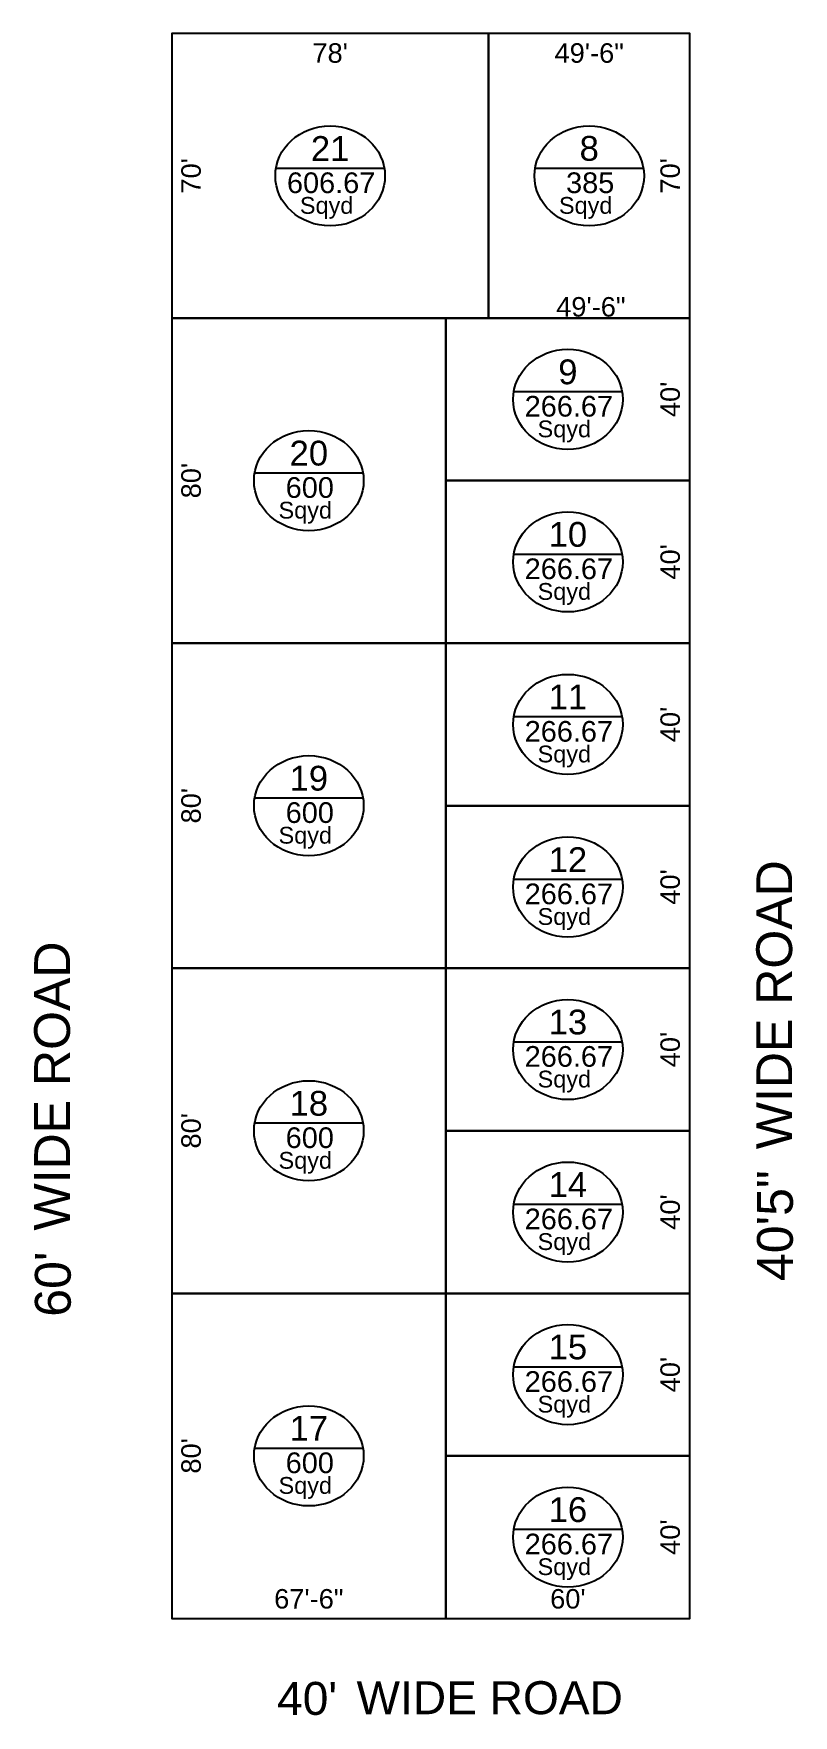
# Model space of a CAD drawing. Header units: inches. Extents: x 58735 to 82582, y -17057 to 2765.
# Drawn here: x 70750 to 72994, y -11022 to -6056 of the extents above; entities that cross this region are included whole.
import ezdxf
from ezdxf.enums import TextEntityAlignment as Align

# ---------------------------------------------------------------- set-up
doc = ezdxf.new("R2010")
doc.units = ezdxf.units.IN
doc.header["$LTSCALE"] = 15
doc.header["$PDMODE"] = 35
doc.linetypes.add('DASHDOT', pattern=[1, 0.5, -0.25, 0, -0.25])
for name, color, linetype in [('A-Area-Iden', 7, 'Continuous'), ('DIM-PLOT', 7, 'DASHDOT'), ('PLOT AREA', 7, 'Continuous'), ('PlotNO.S', 181, 'Continuous'), ('Plots', 144, 'Continuous'), ('plots no outer line', 7, 'Continuous')]:
    doc.layers.add(name, color=color, linetype=linetype)
doc.layers.add('Plotouterline', color=50, linetype='Continuous', plot=False)
doc.styles.add('Arial', font='arial.ttf')
doc.dimstyles.new('dim plot 1', dxfattribs={"dimscale": 6, "dimtxt": 9.59375, "dimasz": 10, "dimexe": 9.59375, "dimexo": 9, "dimgap": 0, "dimtad": 0, "dimdec": 1, "dimzin": 12, "dimdsep": 46, "dimlunit": 4, "dimtxsty": 'Arial', "dimblk": 'ARCHTICK', "dimcen": 0.09375, "dimdle": 1.230316, "dimse1": 1, "dimse2": 1, "dimsd1": 1, "dimsd2": 1, "dimclrd": 181, "dimclre": 40, "dimazin": 0, "dimtfac": 1, "dimtdec": 1, "dimtix": 1, "dimtmove": 2, "dimatfit": 2, "dimfxl": 1, "dimtolj": 1, "dimtzin": 0, "dimarcsym": 0})

# ---------------------------------------------------------------- blocks, each defined once
blk = doc.blocks.new('*D204')
at = {"layer": 'DefPoints', "color": 0, "transparency": 16777216}
for p in [(72688.1, -7855.5), (72630.5, -8335.5), (72688.1, -8335.5)]:
    blk.add_point(p, dxfattribs=at)
at = {"layer": 'DIM-PLOT', "color": 0, "transparency": 16777216, "insert": (72630.5, -8095.5), "char_height": 57.56, "attachment_point": 5, "rotation": 90, "style": 'Arial'}
blk.add_mtext("\\A1;40'", dxfattribs=at)
blk = doc.blocks.new('_ArchTick')
at = {"color": 0, "linetype": 'ByBlock', "const_width": 0.15}
blk.add_lwpolyline([(-0.5, -0.5), (0.5, 0.5)], dxfattribs=at)
blk = doc.blocks.new('*D205')
at = {"layer": 'DefPoints', "color": 0, "transparency": 16777216}
for p in [(72688.1, -8335.5), (72630.5, -8815.5), (72688.1, -8815.5)]:
    blk.add_point(p, dxfattribs=at)
at = {"layer": 'DIM-PLOT', "color": 0, "transparency": 16777216, "insert": (72630.5, -8575.5), "char_height": 57.56, "attachment_point": 5, "rotation": 90, "style": 'Arial'}
blk.add_mtext("\\A1;40'", dxfattribs=at)
blk = doc.blocks.new('*D206')
at = {"layer": 'DefPoints', "color": 0, "transparency": 16777216}
for p in [(72688.1, -8815.5), (72630.5, -9295.5), (72688.1, -9295.5)]:
    blk.add_point(p, dxfattribs=at)
at = {"layer": 'DIM-PLOT', "color": 0, "transparency": 16777216, "insert": (72630.5, -9055.5), "char_height": 57.56, "attachment_point": 5, "rotation": 90, "style": 'Arial'}
blk.add_mtext("\\A1;40'", dxfattribs=at)
blk = doc.blocks.new('*D207')
at = {"layer": 'DefPoints', "color": 0, "transparency": 16777216}
for p in [(72688.1, -9295.5), (72630.5, -9775.5), (72688.1, -9775.5)]:
    blk.add_point(p, dxfattribs=at)
at = {"layer": 'DIM-PLOT', "color": 0, "transparency": 16777216, "insert": (72630.5, -9535.5), "char_height": 57.56, "attachment_point": 5, "rotation": 90, "style": 'Arial'}
blk.add_mtext("\\A1;40'", dxfattribs=at)
blk = doc.blocks.new('*D208')
at = {"layer": 'DefPoints', "color": 0, "transparency": 16777216}
for p in [(72688.1, -9775.5), (72630.5, -10255.5), (72688.1, -10255.5)]:
    blk.add_point(p, dxfattribs=at)
at = {"layer": 'DIM-PLOT', "color": 0, "transparency": 16777216, "insert": (72630.5, -10015.5), "char_height": 57.56, "attachment_point": 5, "rotation": 90, "style": 'Arial'}
blk.add_mtext("\\A1;40'", dxfattribs=at)
blk = doc.blocks.new('*D209')
at = {"layer": 'DefPoints', "color": 0, "transparency": 16777216}
for p in [(72688.1, -10255.5), (72630.5, -10735.5), (72688.1, -10735.5)]:
    blk.add_point(p, dxfattribs=at)
at = {"layer": 'DIM-PLOT', "color": 0, "transparency": 16777216, "insert": (72630.5, -10495.5), "char_height": 57.56, "attachment_point": 5, "rotation": 90, "style": 'Arial'}
blk.add_mtext("\\A1;40'", dxfattribs=at)
blk = doc.blocks.new('*D210')
at = {"layer": 'DefPoints', "color": 0, "transparency": 16777216}
for p in [(71968.1, -10678), (71968.1, -10735.5), (72688.1, -10735.5)]:
    blk.add_point(p, dxfattribs=at)
at = {"layer": 'DIM-PLOT', "color": 0, "transparency": 16777216, "insert": (72328.1, -10678), "char_height": 57.56, "attachment_point": 5, "style": 'Arial'}
blk.add_mtext("\\A1;60'", dxfattribs=at)
blk = doc.blocks.new('*D211')
at = {"layer": 'DefPoints', "color": 0, "transparency": 16777216}
for p in [(71158.1, -10678), (71158.1, -10735.5), (71968.1, -10735.5)]:
    blk.add_point(p, dxfattribs=at)
at = {"layer": 'DIM-PLOT', "color": 0, "transparency": 16777216, "insert": (71563.1, -10678), "char_height": 57.56, "attachment_point": 5, "style": 'Arial'}
blk.add_mtext('\\A1;67\'-6"', dxfattribs=at)
blk = doc.blocks.new('*D212')
at = {"layer": 'DefPoints', "color": 0, "transparency": 16777216}
for p in [(71158.1, -9775.5), (71215.7, -9775.5), (71158.1, -10735.5)]:
    blk.add_point(p, dxfattribs=at)
at = {"layer": 'DIM-PLOT', "color": 0, "transparency": 16777216, "insert": (71215.7, -10255.5), "char_height": 57.56, "attachment_point": 5, "rotation": 90, "style": 'Arial'}
blk.add_mtext("\\A1;80'", dxfattribs=at)
blk = doc.blocks.new('*D213')
at = {"layer": 'DefPoints', "color": 0, "transparency": 16777216}
for p in [(71158.1, -8815.5), (71215.7, -8815.5), (71158.1, -9775.5)]:
    blk.add_point(p, dxfattribs=at)
at = {"layer": 'DIM-PLOT', "color": 0, "transparency": 16777216, "insert": (71215.7, -9295.5), "char_height": 57.56, "attachment_point": 5, "rotation": 90, "style": 'Arial'}
blk.add_mtext("\\A1;80'", dxfattribs=at)
blk = doc.blocks.new('*D214')
at = {"layer": 'DefPoints', "color": 0, "transparency": 16777216}
for p in [(71158.1, -7855.5), (71215.7, -7855.5), (71158.1, -8815.5)]:
    blk.add_point(p, dxfattribs=at)
at = {"layer": 'DIM-PLOT', "color": 0, "transparency": 16777216, "insert": (71215.7, -8335.5), "char_height": 57.56, "attachment_point": 5, "rotation": 90, "style": 'Arial'}
blk.add_mtext("\\A1;80'", dxfattribs=at)
blk = doc.blocks.new('*D215')
at = {"layer": 'DefPoints', "color": 0, "transparency": 16777216}
for p in [(71158.1, -6895.5), (71215.7, -6895.5), (71158.1, -7855.5)]:
    blk.add_point(p, dxfattribs=at)
at = {"layer": 'DIM-PLOT', "color": 0, "transparency": 16777216, "insert": (71215.7, -7375.5), "char_height": 57.56, "attachment_point": 5, "rotation": 90, "style": 'Arial'}
blk.add_mtext("\\A1;80'", dxfattribs=at)
blk = doc.blocks.new('*D216')
at = {"layer": 'DefPoints', "color": 0, "transparency": 16777216}
for p in [(71158.1, -6055.5), (71215.7, -6055.5), (71158.1, -6895.5)]:
    blk.add_point(p, dxfattribs=at)
at = {"layer": 'DIM-PLOT', "color": 0, "transparency": 16777216, "insert": (71215.7, -6475.5), "char_height": 57.56, "attachment_point": 5, "rotation": 90, "style": 'Arial'}
blk.add_mtext("\\A1;70'", dxfattribs=at)
blk = doc.blocks.new('*D217')
at = {"layer": 'DefPoints', "color": 0, "transparency": 16777216}
for p in [(71158.1, -6055.5), (72094.1, -6055.5), (72094.1, -6113.1)]:
    blk.add_point(p, dxfattribs=at)
at = {"layer": 'DIM-PLOT', "color": 0, "transparency": 16777216, "insert": (71626.1, -6113.1), "char_height": 57.56, "attachment_point": 5, "style": 'Arial'}
blk.add_mtext("\\A1;78'", dxfattribs=at)
blk = doc.blocks.new('*D218')
at = {"layer": 'DefPoints', "color": 0, "transparency": 16777216}
for p in [(72094.1, -6055.5), (72688.1, -6055.5), (72688.1, -6113.1)]:
    blk.add_point(p, dxfattribs=at)
at = {"layer": 'DIM-PLOT', "color": 0, "transparency": 16777216, "insert": (72391.1, -6113.1), "char_height": 57.56, "attachment_point": 5, "style": 'Arial'}
blk.add_mtext('\\A1;49\'-6"', dxfattribs=at)
blk = doc.blocks.new('*D219')
at = {"layer": 'DefPoints', "color": 0, "transparency": 16777216}
for p in [(72688.1, -6055.5), (72630.5, -6895.5), (72688.1, -6895.5)]:
    blk.add_point(p, dxfattribs=at)
at = {"layer": 'DIM-PLOT', "color": 0, "transparency": 16777216, "insert": (72630.5, -6475.5), "char_height": 57.56, "attachment_point": 5, "rotation": 90, "style": 'Arial'}
blk.add_mtext("\\A1;70'", dxfattribs=at)
blk = doc.blocks.new('*D220')
at = {"layer": 'DefPoints', "color": 0, "transparency": 16777216}
for p in [(72688.1, -6895.5), (72630.5, -7375.5), (72688.1, -7375.5)]:
    blk.add_point(p, dxfattribs=at)
at = {"layer": 'DIM-PLOT', "color": 0, "transparency": 16777216, "insert": (72630.5, -7135.5), "char_height": 57.56, "attachment_point": 5, "rotation": 90, "style": 'Arial'}
blk.add_mtext("\\A1;40'", dxfattribs=at)
blk = doc.blocks.new('*D221')
at = {"layer": 'DefPoints', "color": 0, "transparency": 16777216}
for p in [(72688.1, -7375.5), (72630.5, -7855.5), (72688.1, -7855.5)]:
    blk.add_point(p, dxfattribs=at)
at = {"layer": 'DIM-PLOT', "color": 0, "transparency": 16777216, "insert": (72630.5, -7615.5), "char_height": 57.56, "attachment_point": 5, "rotation": 90, "style": 'Arial'}
blk.add_mtext("\\A1;40'", dxfattribs=at)
blk = doc.blocks.new('*D361')
at = {"layer": 'DefPoints', "color": 0, "transparency": 16777216}
for p in [(72094.1, -6895.5), (72688.1, -6862.7), (72688.1, -6895.5)]:
    blk.add_point(p, dxfattribs=at)
at = {"layer": 'DIM-PLOT', "color": 0, "transparency": 16777216, "insert": (72396, -6862.7), "char_height": 57.56, "attachment_point": 5, "style": 'Arial'}
blk.add_mtext('\\A1;49\'-6"', dxfattribs=at)
blk = doc.blocks.new('plot area-No')
at = {"layer": 'plots no outer line'}
blk.add_line((-2.22, 0.321), (2.22, 0.321), dxfattribs=at)
blk.add_ellipse((0, 0), major_axis=(-2.248, 0), ratio=0.913387, dxfattribs=at)
at = {"layer": 'PLOT AREA', "style": 'Arial', "flags": 4}
for tag, height, p in [('SPACESTYLES:PLOTAREA', 0.848, (0.04, -0.283, -0.565)), ('COLUMNNOS:SQYD-SQM', 0.689, (-0.279, -1.211, -0.459))]:
    blk.add_attdef(tag, text='', height=height, dxfattribs=at).set_placement(p, align=Align.MIDDLE_CENTER)
at = {"layer": 'PlotNO.S', "color": 0, "style": 'Arial'}
blk.add_attdef('COLUMNNOS:NUMBER', text='', height=1.018, dxfattribs=at).set_placement((0, 1.128), align=Align.MIDDLE)
blk = doc.blocks.new('Road horizontal')
at = {"insert": (-2.283, 0.569), "char_height": 1.0152, "attachment_point": 1, "style": 'Arial'}
blk.add_mtext_dynamic_manual_height_columns('WIDE ROAD', width=9.49614, gutter_width=2829.977, heights=[1.292], dxfattribs=at)
at = {"color": 0, "linetype": 'ByBlock', "lineweight": -2, "style": 'Arial'}
blk.add_attdef('SPACESTYLES:WIDTH', text='', height=1.015, dxfattribs=at).set_placement((-2.878, 0.04), align=Align.MIDDLE_RIGHT)
at = {"layer": 'PlotNO.S', "color": 0, "style": 'Arial'}
blk.add_attdef('COLUMNNOS:NUMBER', text='', height=0.00136, dxfattribs=at).set_placement((-2.878, 0.041), align=Align.MIDDLE_LEFT)
blk = doc.blocks.new('road vertical')
at = {"insert": (-0.48, -3.068), "char_height": 1.1016, "attachment_point": 1, "rotation": 90, "style": 'Arial'}
blk.add_mtext_dynamic_manual_height_columns('WIDE ROAD', width=9.49614, gutter_width=0.0746, heights=[1.292], dxfattribs=at)
at = {"color": 0, "linetype": 'ByBlock', "lineweight": -2, "style": 'Arial'}
blk.add_attdef('SPACESTYLES:LENGTH', text='', height=1.102, rotation=90, dxfattribs=at).set_placement((0.094, -3.714), align=Align.MIDDLE_RIGHT)
at = {"layer": 'PlotNO.S', "color": 0, "style": 'Arial'}
blk.add_attdef('COLUMNNOS:NUMBER', text='', height=0.00147, rotation=90, dxfattribs=at).set_placement((0.093, -3.714), align=Align.MIDDLE_LEFT)

msp = doc.modelspace()

# ---------------------------------------------------------------- linework, layer by layer
at = {"layer": 'Plotouterline'}
msp.add_lwpolyline([(72688.11, -7855.54), (72688.11, -7375.54), (72688.11, -6895.54), (72688.11, -6055.54), (72094.11, -6055.54), (71158.11, -6055.54), (71158.11, -6895.54), (71158.11, -7855.54), (71158.11, -8815.54), (71158.11, -9775.54), (71158.11, -10735.54), (71968.11, -10735.54), (72688.11, -10735.54), (72688.11, -10255.54), (72688.11, -9775.54), (72688.11, -9295.54), (72688.11, -8815.54), (72688.11, -8335.54), (72688.11, -7855.54)], close=True, dxfattribs=at)
at = {"layer": 'Plots', "color": 144, "linetype": 'Continuous', "lineweight": -3}
for p, q in [((72094.11, -6055.54), (71158.11, -6055.54)), ((71158.11, -6055.54), (71158.11, -6895.54)), ((72688.11, -6055.54), (72094.11, -6055.54)), ((72094.11, -6055.54), (72094.11, -6895.54)), ((72094.11, -6895.54), (72094.11, -6055.54)), ((72688.11, -6895.54), (72688.11, -6055.54)), ((71968.11, -6895.54), (71158.11, -6895.54)), ((71158.11, -6895.54), (71158.11, -7855.54)), ((71158.11, -6895.54), (72094.11, -6895.54)), ((71968.11, -7855.54), (71968.11, -6895.54)), ((71968.11, -6895.54), (72688.11, -6895.54)), ((71968.11, -6895.54), (71968.11, -7375.54)), ((72094.11, -6895.54), (72688.11, -6895.54)), ((72688.11, -7375.54), (72688.11, -6895.54)), ((71968.11, -7375.54), (72688.11, -7375.54)), ((72688.11, -7375.54), (71968.11, -7375.54)), ((71968.11, -7375.54), (71968.11, -7855.54)), ((72688.11, -7855.54), (72688.11, -7375.54)), ((71968.11, -7855.54), (71158.11, -7855.54)), ((71158.11, -7855.54), (71158.11, -8815.54)), ((71158.11, -7855.54), (71968.11, -7855.54)), ((71968.11, -8815.54), (71968.11, -7855.54)), ((71968.11, -7855.54), (72688.11, -7855.54)), ((72688.11, -7855.54), (71968.11, -7855.54)), ((71968.11, -7855.54), (71968.11, -8335.54)), ((72688.11, -8335.54), (72688.11, -7855.54)), ((71968.11, -8335.54), (71968.11, -8815.54)), ((72688.11, -8335.54), (71968.11, -8335.54)), ((71968.11, -8335.54), (72688.11, -8335.54)), ((72688.11, -8815.54), (72688.11, -8335.54)), ((71158.11, -8815.54), (71968.11, -8815.54)), ((71968.11, -8815.54), (71158.11, -8815.54)), ((71158.11, -8815.54), (71158.11, -9775.54)), ((71968.11, -9775.54), (71968.11, -8815.54)), ((71968.11, -8815.54), (72688.11, -8815.54)), ((72688.11, -8815.54), (71968.11, -8815.54)), ((71968.11, -8815.54), (71968.11, -9295.54)), ((72688.11, -9295.54), (72688.11, -8815.54)), ((71968.11, -9295.54), (71968.11, -9775.54)), ((72688.11, -9295.54), (71968.11, -9295.54)), ((71968.11, -9295.54), (72688.11, -9295.54)), ((72688.11, -9775.54), (72688.11, -9295.54)), ((71158.11, -9775.54), (71968.11, -9775.54)), ((71968.11, -9775.54), (71158.11, -9775.54)), ((71158.11, -9775.54), (71158.11, -10735.54)), ((71968.11, -10735.54), (71968.11, -9775.54)), ((71968.11, -9775.54), (72688.11, -9775.54)), ((72688.11, -9775.54), (71968.11, -9775.54)), ((71968.11, -9775.54), (71968.11, -10255.54)), ((72688.11, -10255.54), (72688.11, -9775.54)), ((71968.11, -10255.54), (71968.11, -10735.54)), ((72688.11, -10255.54), (71968.11, -10255.54)), ((71968.11, -10255.54), (72688.11, -10255.54)), ((72688.11, -10735.54), (72688.11, -10255.54)), ((71158.11, -10735.54), (71968.11, -10735.54)), ((71968.11, -10735.54), (72688.11, -10735.54))]:
    msp.add_line(p, q, dxfattribs=at)
at = {"layer": 'Plots'}
for points in [[(72094.11, -6055.54), (71158.11, -6055.54), (71158.11, -6895.54), (72094.11, -6895.54)], [(72688.11, -6055.54), (72094.11, -6055.54), (72094.11, -6895.54), (72688.11, -6895.54)], [(71968.11, -6895.54), (71158.11, -6895.54), (71158.11, -7855.54), (71968.11, -7855.54)], [(72688.11, -6895.54), (71968.11, -6895.54), (71968.11, -7375.54), (72688.11, -7375.54)], [(72688.11, -7375.54), (71968.11, -7375.54), (71968.11, -7855.54), (72688.11, -7855.54)], [(71968.11, -7855.54), (71158.11, -7855.54), (71158.11, -8815.54), (71968.11, -8815.54)], [(72688.11, -7855.54), (71968.11, -7855.54), (71968.11, -8335.54), (72688.11, -8335.54)], [(72688.11, -8335.54), (71968.11, -8335.54), (71968.11, -8815.54), (72688.11, -8815.54)], [(71968.11, -8815.54), (71158.11, -8815.54), (71158.11, -9775.54), (71968.11, -9775.54)], [(72688.11, -8815.54), (71968.11, -8815.54), (71968.11, -9295.54), (72688.11, -9295.54)], [(72688.11, -9295.54), (71968.11, -9295.54), (71968.11, -9775.54), (72688.11, -9775.54)], [(71968.11, -9775.54), (71158.11, -9775.54), (71158.11, -10735.54), (71968.11, -10735.54)], [(72688.11, -9775.54), (71968.11, -9775.54), (71968.11, -10255.54), (72688.11, -10255.54)], [(72688.11, -10255.54), (71968.11, -10255.54), (71968.11, -10735.54), (72688.11, -10735.54)]]:
    msp.add_lwpolyline(points, close=True, dxfattribs=at)

# ---------------------------------------------------------------- block references
at = {"layer": 'A-Area-Iden', "color": 7, "linetype": 'Continuous', "lineweight": -3}
ref = msp.add_blockref('plot area-No', (71626.11, -6475.54), dxfattribs=dict(at, xscale=72, yscale=72, zscale=72))
ref.add_attrib('COLUMNNOS:SQYD-SQM', ' Sqyd', dxfattribs={"layer": 'PLOT AREA', "height": 49.59, "style": 'Arial'}).set_placement((71606.03, -6562.76, -33.06), align=Align.MIDDLE_CENTER)
ref.add_attrib('SPACESTYLES:PLOTAREA', '606.67', dxfattribs={"layer": 'PLOT AREA', "height": 61.053, "style": 'Arial'}).set_placement((71628.98, -6495.88, -40.7), align=Align.MIDDLE_CENTER)
ref.add_attrib('COLUMNNOS:NUMBER', '21', dxfattribs={"layer": 'PlotNO.S', "color": 0, "height": 73.263, "style": 'Arial'}).set_placement((71626.11, -6394.29), align=Align.MIDDLE)
ref = msp.add_blockref('plot area-No', (72391.11, -6475.54), dxfattribs=dict(at, xscale=72, yscale=72, zscale=72))
ref.add_attrib('COLUMNNOS:SQYD-SQM', ' Sqyd', dxfattribs={"layer": 'PLOT AREA', "height": 49.59, "style": 'Arial'}).set_placement((72371.03, -6562.76, -33.06), align=Align.MIDDLE_CENTER)
ref.add_attrib('SPACESTYLES:PLOTAREA', '385', dxfattribs={"layer": 'PLOT AREA', "height": 61.053, "style": 'Arial'}).set_placement((72393.98, -6495.88, -40.7), align=Align.MIDDLE_CENTER)
ref.add_attrib('COLUMNNOS:NUMBER', '8', dxfattribs={"layer": 'PlotNO.S', "color": 0, "height": 73.26, "style": 'Arial'}).set_placement((72391.11, -6394.29), align=Align.MIDDLE)
ref = msp.add_blockref('plot area-No', (72328.11, -7135.54), dxfattribs=dict(at, xscale=72, yscale=72, zscale=72))
ref.add_attrib('COLUMNNOS:SQYD-SQM', ' Sqyd', dxfattribs={"layer": 'PLOT AREA', "height": 49.59, "style": 'Arial'}).set_placement((72308.03, -7222.76, -33.06), align=Align.MIDDLE_CENTER)
ref.add_attrib('SPACESTYLES:PLOTAREA', '266.67', dxfattribs={"layer": 'PLOT AREA', "height": 61.053, "style": 'Arial'}).set_placement((72330.98, -7155.88, -40.7), align=Align.MIDDLE_CENTER)
ref.add_attrib('COLUMNNOS:NUMBER', '9', dxfattribs={"layer": 'PlotNO.S', "color": 0, "height": 73.26, "style": 'Arial'}).set_placement((72328.11, -7054.29), align=Align.MIDDLE)
ref = msp.add_blockref('plot area-No', (71563.11, -7375.54), dxfattribs=dict(at, xscale=72, yscale=72, zscale=72))
ref.add_attrib('COLUMNNOS:SQYD-SQM', ' Sqyd', dxfattribs={"layer": 'PLOT AREA', "height": 49.59, "style": 'Arial'}).set_placement((71543.03, -7462.76, -33.06), align=Align.MIDDLE_CENTER)
ref.add_attrib('SPACESTYLES:PLOTAREA', '600', dxfattribs={"layer": 'PLOT AREA', "height": 61.053, "style": 'Arial'}).set_placement((71565.98, -7395.88, -40.7), align=Align.MIDDLE_CENTER)
ref.add_attrib('COLUMNNOS:NUMBER', '20', dxfattribs={"layer": 'PlotNO.S', "color": 0, "height": 73.263, "style": 'Arial'}).set_placement((71563.11, -7294.29), align=Align.MIDDLE)
ref = msp.add_blockref('plot area-No', (72328.11, -7615.54), dxfattribs=dict(at, xscale=72, yscale=72, zscale=72))
ref.add_attrib('COLUMNNOS:SQYD-SQM', ' Sqyd', dxfattribs={"layer": 'PLOT AREA', "height": 49.59, "style": 'Arial'}).set_placement((72308.03, -7702.76, -33.06), align=Align.MIDDLE_CENTER)
ref.add_attrib('SPACESTYLES:PLOTAREA', '266.67', dxfattribs={"layer": 'PLOT AREA', "height": 61.053, "style": 'Arial'}).set_placement((72330.98, -7635.88, -40.7), align=Align.MIDDLE_CENTER)
ref.add_attrib('COLUMNNOS:NUMBER', '10', dxfattribs={"layer": 'PlotNO.S', "color": 0, "height": 73.263, "style": 'Arial'}).set_placement((72328.11, -7534.29), align=Align.MIDDLE)
ref = msp.add_blockref('plot area-No', (72328.11, -8095.54), dxfattribs=dict(at, xscale=72, yscale=72, zscale=72))
ref.add_attrib('COLUMNNOS:SQYD-SQM', ' Sqyd', dxfattribs={"layer": 'PLOT AREA', "height": 49.59, "style": 'Arial'}).set_placement((72308.03, -8182.76, -33.06), align=Align.MIDDLE_CENTER)
ref.add_attrib('SPACESTYLES:PLOTAREA', '266.67', dxfattribs={"layer": 'PLOT AREA', "height": 61.053, "style": 'Arial'}).set_placement((72330.98, -8115.88, -40.7), align=Align.MIDDLE_CENTER)
ref.add_attrib('COLUMNNOS:NUMBER', '11', dxfattribs={"layer": 'PlotNO.S', "color": 0, "height": 73.263, "style": 'Arial'}).set_placement((72328.11, -8014.29), align=Align.MIDDLE)
ref = msp.add_blockref('plot area-No', (71563.11, -8335.54), dxfattribs=dict(at, xscale=72, yscale=72, zscale=72))
ref.add_attrib('COLUMNNOS:SQYD-SQM', ' Sqyd', dxfattribs={"layer": 'PLOT AREA', "height": 49.59, "style": 'Arial'}).set_placement((71543.03, -8422.76, -33.06), align=Align.MIDDLE_CENTER)
ref.add_attrib('SPACESTYLES:PLOTAREA', '600', dxfattribs={"layer": 'PLOT AREA', "height": 61.053, "style": 'Arial'}).set_placement((71565.98, -8355.88, -40.7), align=Align.MIDDLE_CENTER)
ref.add_attrib('COLUMNNOS:NUMBER', '19', dxfattribs={"layer": 'PlotNO.S', "color": 0, "height": 73.263, "style": 'Arial'}).set_placement((71563.11, -8254.29), align=Align.MIDDLE)
ref = msp.add_blockref('plot area-No', (72328.11, -8575.54), dxfattribs=dict(at, xscale=72, yscale=72, zscale=72))
ref.add_attrib('COLUMNNOS:SQYD-SQM', ' Sqyd', dxfattribs={"layer": 'PLOT AREA', "height": 49.59, "style": 'Arial'}).set_placement((72308.03, -8662.76, -33.06), align=Align.MIDDLE_CENTER)
ref.add_attrib('SPACESTYLES:PLOTAREA', '266.67', dxfattribs={"layer": 'PLOT AREA', "height": 61.053, "style": 'Arial'}).set_placement((72330.98, -8595.88, -40.7), align=Align.MIDDLE_CENTER)
ref.add_attrib('COLUMNNOS:NUMBER', '12', dxfattribs={"layer": 'PlotNO.S', "color": 0, "height": 73.263, "style": 'Arial'}).set_placement((72328.11, -8494.29), align=Align.MIDDLE)
at = {"layer": 'A-Area-Iden', "color": 7, "linetype": 'Continuous', "lineweight": -3, "xscale": 96, "yscale": 96, "zscale": 96}
for name, p, values in [('road vertical', (72930.59, -9055.54), {'SPACESTYLES:LENGTH': '40\'5"', 'COLUMNNOS:NUMBER': '244'}), ('road vertical', (70798.11, -9295.54), {'SPACESTYLES:LENGTH': "60'", 'COLUMNNOS:NUMBER': '243'}), ('Road horizontal', (71923.11, -10975.54), {'SPACESTYLES:WIDTH': "40'", 'COLUMNNOS:NUMBER': '232'})]:
    msp.add_blockref(name, p, dxfattribs=at).add_auto_attribs(values)
at = {"layer": 'A-Area-Iden', "color": 7, "linetype": 'Continuous', "lineweight": -3}
ref = msp.add_blockref('plot area-No', (72328.11, -9055.54), dxfattribs=dict(at, xscale=72, yscale=72, zscale=72))
ref.add_attrib('COLUMNNOS:SQYD-SQM', ' Sqyd', dxfattribs={"layer": 'PLOT AREA', "height": 49.59, "style": 'Arial'}).set_placement((72308.03, -9142.76, -33.06), align=Align.MIDDLE_CENTER)
ref.add_attrib('SPACESTYLES:PLOTAREA', '266.67', dxfattribs={"layer": 'PLOT AREA', "height": 61.053, "style": 'Arial'}).set_placement((72330.98, -9075.88, -40.7), align=Align.MIDDLE_CENTER)
ref.add_attrib('COLUMNNOS:NUMBER', '13', dxfattribs={"layer": 'PlotNO.S', "color": 0, "height": 73.263, "style": 'Arial'}).set_placement((72328.11, -8974.29), align=Align.MIDDLE)
ref = msp.add_blockref('plot area-No', (71563.11, -9295.54), dxfattribs=dict(at, xscale=72, yscale=72, zscale=72))
ref.add_attrib('COLUMNNOS:SQYD-SQM', ' Sqyd', dxfattribs={"layer": 'PLOT AREA', "height": 49.59, "style": 'Arial'}).set_placement((71543.03, -9382.76, -33.06), align=Align.MIDDLE_CENTER)
ref.add_attrib('SPACESTYLES:PLOTAREA', '600', dxfattribs={"layer": 'PLOT AREA', "height": 61.053, "style": 'Arial'}).set_placement((71565.98, -9315.88, -40.7), align=Align.MIDDLE_CENTER)
ref.add_attrib('COLUMNNOS:NUMBER', '18', dxfattribs={"layer": 'PlotNO.S', "color": 0, "height": 73.263, "style": 'Arial'}).set_placement((71563.11, -9214.29), align=Align.MIDDLE)
ref = msp.add_blockref('plot area-No', (72328.11, -9535.54), dxfattribs=dict(at, xscale=72, yscale=72, zscale=72))
ref.add_attrib('COLUMNNOS:SQYD-SQM', ' Sqyd', dxfattribs={"layer": 'PLOT AREA', "height": 49.59, "style": 'Arial'}).set_placement((72308.03, -9622.76, -33.06), align=Align.MIDDLE_CENTER)
ref.add_attrib('SPACESTYLES:PLOTAREA', '266.67', dxfattribs={"layer": 'PLOT AREA', "height": 61.053, "style": 'Arial'}).set_placement((72330.98, -9555.88, -40.7), align=Align.MIDDLE_CENTER)
ref.add_attrib('COLUMNNOS:NUMBER', '14', dxfattribs={"layer": 'PlotNO.S', "color": 0, "height": 73.263, "style": 'Arial'}).set_placement((72328.11, -9454.29), align=Align.MIDDLE)
ref = msp.add_blockref('plot area-No', (72328.11, -10015.54), dxfattribs=dict(at, xscale=72, yscale=72, zscale=72))
ref.add_attrib('COLUMNNOS:SQYD-SQM', ' Sqyd', dxfattribs={"layer": 'PLOT AREA', "height": 49.59, "style": 'Arial'}).set_placement((72308.03, -10102.76, -33.06), align=Align.MIDDLE_CENTER)
ref.add_attrib('SPACESTYLES:PLOTAREA', '266.67', dxfattribs={"layer": 'PLOT AREA', "height": 61.053, "style": 'Arial'}).set_placement((72330.98, -10035.88, -40.7), align=Align.MIDDLE_CENTER)
ref.add_attrib('COLUMNNOS:NUMBER', '15', dxfattribs={"layer": 'PlotNO.S', "color": 0, "height": 73.263, "style": 'Arial'}).set_placement((72328.11, -9934.29), align=Align.MIDDLE)
ref = msp.add_blockref('plot area-No', (71563.11, -10255.54), dxfattribs=dict(at, xscale=72, yscale=72, zscale=72))
ref.add_attrib('COLUMNNOS:SQYD-SQM', ' Sqyd', dxfattribs={"layer": 'PLOT AREA', "height": 49.59, "style": 'Arial'}).set_placement((71543.03, -10342.76, -33.06), align=Align.MIDDLE_CENTER)
ref.add_attrib('SPACESTYLES:PLOTAREA', '600', dxfattribs={"layer": 'PLOT AREA', "height": 61.053, "style": 'Arial'}).set_placement((71565.98, -10275.88, -40.7), align=Align.MIDDLE_CENTER)
ref.add_attrib('COLUMNNOS:NUMBER', '17', dxfattribs={"layer": 'PlotNO.S', "color": 0, "height": 73.263, "style": 'Arial'}).set_placement((71563.11, -10174.29), align=Align.MIDDLE)
ref = msp.add_blockref('plot area-No', (72328.11, -10495.54), dxfattribs=dict(at, xscale=72, yscale=72, zscale=72))
ref.add_attrib('COLUMNNOS:SQYD-SQM', ' Sqyd', dxfattribs={"layer": 'PLOT AREA', "height": 49.59, "style": 'Arial'}).set_placement((72308.03, -10582.76, -33.06), align=Align.MIDDLE_CENTER)
ref.add_attrib('SPACESTYLES:PLOTAREA', '266.67', dxfattribs={"layer": 'PLOT AREA', "height": 61.053, "style": 'Arial'}).set_placement((72330.98, -10515.88, -40.7), align=Align.MIDDLE_CENTER)
ref.add_attrib('COLUMNNOS:NUMBER', '16', dxfattribs={"layer": 'PlotNO.S', "color": 0, "height": 73.263, "style": 'Arial'}).set_placement((72328.11, -10414.29), align=Align.MIDDLE)

# ---------------------------------------------------------------- dimensions: what is measured, and where the dimension line sits
at = {"layer": 'DIM-PLOT'}
for p1, p2, picture, middle in [((71158.11, -6895.54), (71158.11, -6055.54), '*D216', (71215.67, -6475.54)), ((71158.11, -6055.54), (72094.11, -6055.54), '*D217', (71626.11, -6113.1)), ((72094.11, -6055.54), (72688.11, -6055.54), '*D218', (72391.11, -6113.1)), ((72688.11, -6055.54), (72688.11, -6895.54), '*D219', (72630.54, -6475.54)), ((71158.11, -7855.54), (71158.11, -6895.54), '*D215', (71215.67, -7375.54)), ((72688.11, -6895.54), (72688.11, -7375.54), '*D220', (72630.54, -7135.54)), ((72688.11, -7375.54), (72688.11, -7855.54), '*D221', (72630.54, -7615.54)), ((71158.11, -8815.54), (71158.11, -7855.54), '*D214', (71215.67, -8335.54)), ((72688.11, -7855.54), (72688.11, -8335.54), '*D204', (72630.54, -8095.54)), ((72688.11, -8335.54), (72688.11, -8815.54), '*D205', (72630.54, -8575.54)), ((71158.11, -9775.54), (71158.11, -8815.54), '*D213', (71215.67, -9295.54)), ((72688.11, -8815.54), (72688.11, -9295.54), '*D206', (72630.54, -9055.54)), ((72688.11, -9295.54), (72688.11, -9775.54), '*D207', (72630.54, -9535.54)), ((71158.11, -10735.54), (71158.11, -9775.54), '*D212', (71215.67, -10255.54)), ((72688.11, -9775.54), (72688.11, -10255.54), '*D208', (72630.54, -10015.54)), ((72688.11, -10255.54), (72688.11, -10735.54), '*D209', (72630.54, -10495.54)), ((71968.11, -10735.54), (71158.11, -10735.54), '*D211', (71563.11, -10677.97)), ((72688.11, -10735.54), (71968.11, -10735.54), '*D210', (72328.11, -10677.97))]:
    dim = msp.add_aligned_dim(p1=p1, p2=p2, distance=-57.56, dimstyle='dim plot 1', override={"dimdec": 0}, dxfattribs=at)
    dim.commit()
    dim.dimension.update_dxf_attribs({"geometry": picture, "text_midpoint": middle})
dim = msp.add_linear_dim(base=(72688.11, -6862.74), p1=(72094.11, -6895.54), p2=(72688.11, -6895.54), angle=0, dimstyle='dim plot 1', override={"dimdec": 0, "dimtmove": 0}, dxfattribs=at)
dim.commit()
dim.dimension.update_dxf_attribs({"geometry": '*D361', "text_midpoint": (72395.98, -6862.74), "dimtype": 129})

doc.saveas('drawing.dxf')
